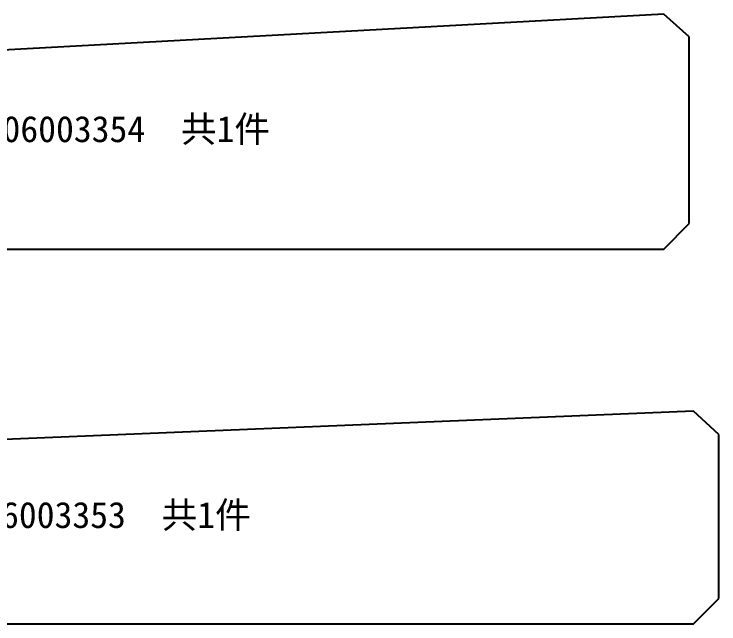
# Model space of a CAD drawing. Header units: millimetres. Extents: x -16 to 447564, y -223076 to 222851.
# Drawn here: x 7296.4 to 7406.7, y 741.9 to 837.4 of the extents above; entities that cross this region are included whole.
import ezdxf

# ---------------------------------------------------------------- set-up
doc = ezdxf.new("R2010")
doc.units = ezdxf.units.MM

# ---------------------------------------------------------------- blocks, each defined once
blk = doc.blocks.new('1303000024718_右加强板_1010060')
at = {"layer": 'SLD-0', "linetype": 'CONTINUOUS'}
for p, q in [((311.31, 36.78), (5, 20)), ((315.3, 33.2), (311.31, 36.78)), ((315.3, 4), (315.3, 33.2)), ((311.3, 0), (315.3, 4)), ((14, 0), (311.3, 0))]:
    blk.add_line(p, q, dxfattribs=at)
at = {"layer": 'S1', "color": 3, "insert": (157.65, 18.39), "char_height": 4.1, "attachment_point": 5}
blk.add_mtext('T3_06Cr19Ni10_GB_T3280__1303000024718 {\\fSimSun|b0|i0|c134|p2;右加强板 }101006003354  {\\fSimSun|b0|i0|c134|p2;共}1{\\fSimSun|b0|i0|c134|p2;件}', dxfattribs=at)
blk = doc.blocks.new('1303000024717_右加强板_1010060')
at = {"layer": 'SLD-0', "linetype": 'CONTINUOUS'}
for p, q in [((326.6, 33.33), (5, 20)), ((330.6, 29.66), (326.6, 33.33)), ((330.6, 4), (330.6, 29.66)), ((326.6, 0), (330.6, 4)), ((14, 0), (326.6, 0))]:
    blk.add_line(p, q, dxfattribs=at)
at = {"layer": 'S1', "color": 3, "insert": (165.3, 16.67), "char_height": 4.1, "attachment_point": 5}
blk.add_mtext('T3_06Cr19Ni10_GB_T3280__1303000024717 {\\fSimSun|b0|i0|c134|p2;右加强板 }101006003353  {\\fSimSun|b0|i0|c134|p2;共}1{\\fSimSun|b0|i0|c134|p2;件}', dxfattribs=at)
blk = doc.blocks.new('MERGE_0_250723凯迈2025WX-41-01号计划-下料图')
for name, p in [('1303000024718_右加强板_1010060', (-4237.81472, 800.63197)), ('1303000024717_右加强板_1010060', (-4248.48495, 741.93593))]:
    blk.add_blockref(name, p)

msp = doc.modelspace()

# ---------------------------------------------------------------- block references
msp.add_blockref('MERGE_0_250723凯迈2025WX-41-01号计划-下料图', (11324.57, 0))

doc.saveas('drawing.dxf')
